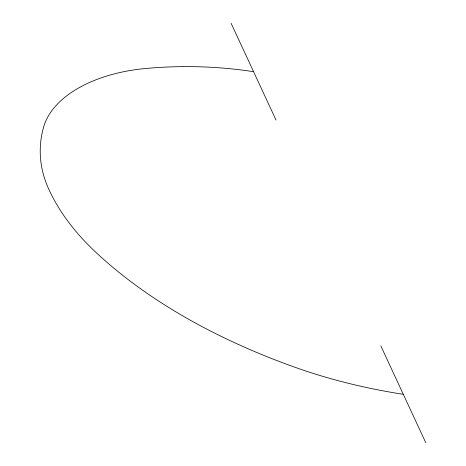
<?xml version="1.0" encoding="UTF-8"?>
<svg xmlns="http://www.w3.org/2000/svg" width="466" height="466" viewBox="0 0 466 466"><rect width="100%" height="100%" fill="white"/><g stroke="black" fill="none" stroke-linecap="round" stroke-linejoin="round"><path stroke-width="0.7" d="M231.113 23.3L276.035 120.082M380.844 345.918L425.761 442.7M253.574 71.694A258.479 149.231 0 0 0 144.71 68.589A122.575 70.768 0 0 0 43.664 126.927A258.479 149.231 0 0 0 49.041 189.779A404.82 233.722 0 0 0 95.087 251.582A611.578 353.088 0 0 0 296.254 367.721A404.82 233.722 0 0 0 403.3 394.306"/></g></svg>
